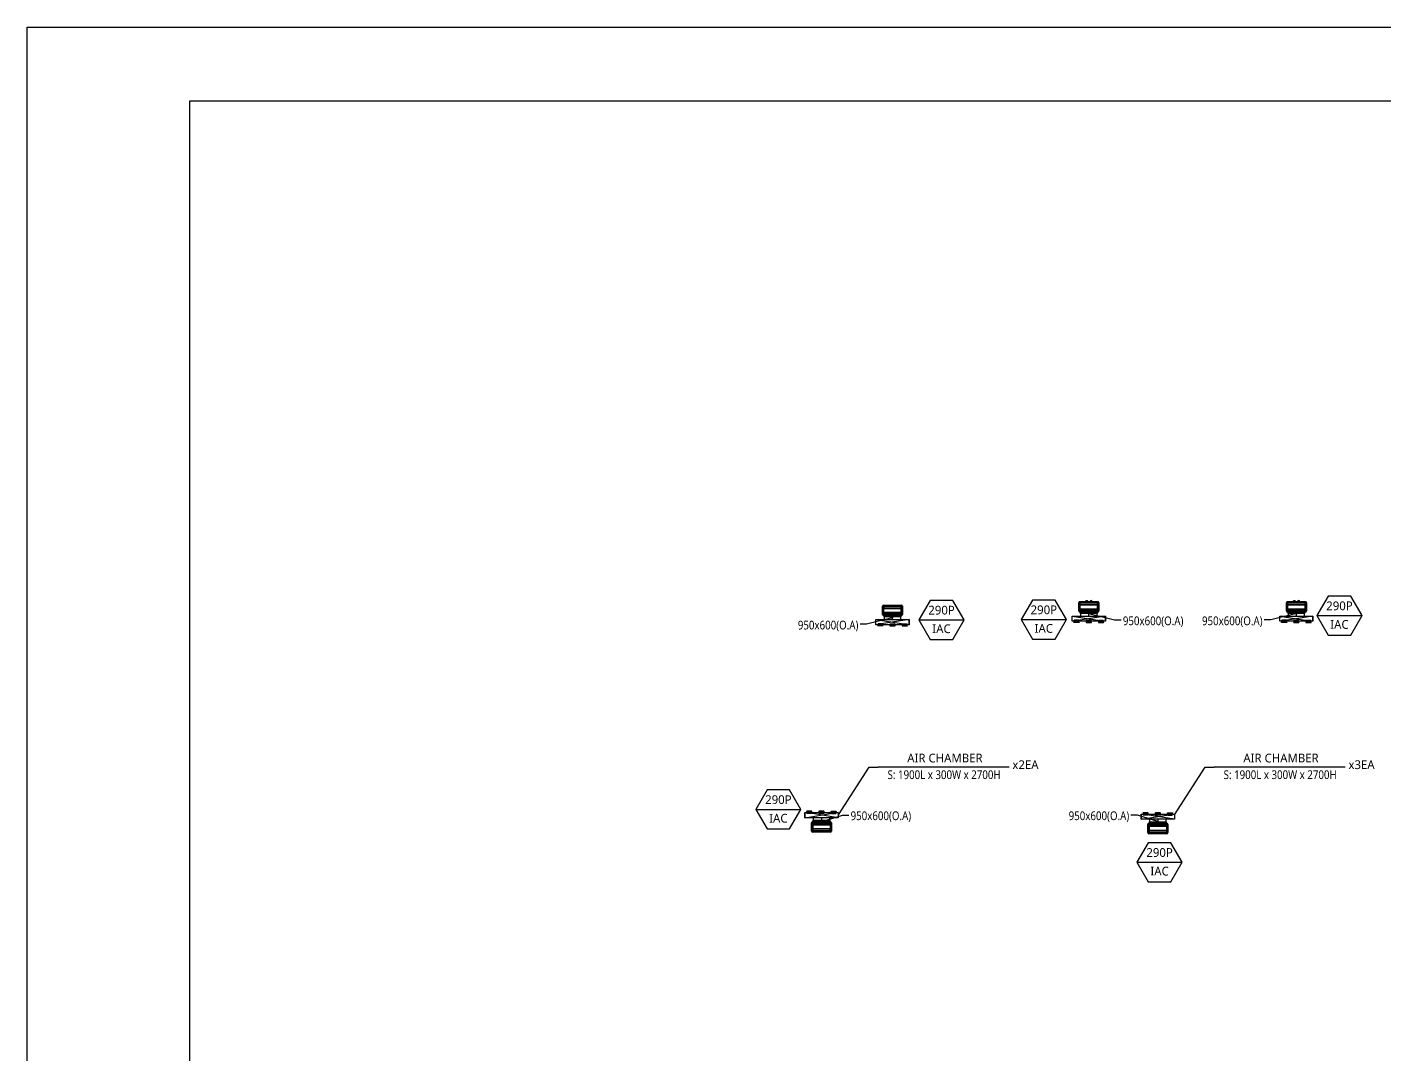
# Model space of a CAD drawing. Header units: millimetres. Extents: x 61566 to 667441, y 0 to 118800.
# Drawn here: x 168200 to 245749, y 60113 to 118800 of the extents above; entities that cross this region are included whole.
import ezdxf
from ezdxf.enums import TextEntityAlignment as Align

# ---------------------------------------------------------------- set-up
doc = ezdxf.new("R2010")
doc.units = ezdxf.units.MM
doc.header["$LTSCALE"] = 200
doc.linetypes.add('CEN6', pattern=[12, 10, -0.75, 0.5, -0.75])
doc.linetypes.add('HID', pattern=[2.3, 1.5, -0.8])
doc.layers.get('DEFPOINTS').update_dxf_attribs({"color": 137})
doc.layers.add('1 E', color=6, linetype='Continuous', lineweight=0)
for name, color, linetype in [('1 SA', 4, 'Continuous'), ('1 SDF-PKNO', 2, 'Continuous'), ('LG-AIRCON', 240, 'Continuous'), ('LG-RLRG', 3, 'Continuous'), ('LG-장비번호', 7, 'Continuous'), ('PIPE', 3, 'Continuous'), ('TE', 2, 'Continuous'), ('WALL-D', 3, 'Continuous'), ('드레인', 4, 'HID')]:
    doc.layers.add(name, color=color, linetype=linetype)
doc.styles.add('GHS_DIM', font='romans.shx', dxfattribs={"width": 0.7, "bigfont": 'ghs.shx'})
doc.styles.add('LG전자', font='malgun.ttf')
doc.styles.add('SUNJIN', font='malgun.ttf')
doc.styles.add('돋움', font='')
doc.styles.get('돋움').set_extended_font_data('Dotum')
doc.dimstyles.new('LEADER50', dxfattribs={"dimscale": 0, "dimtxt": 100, "dimasz": 100, "dimexe": 50, "dimexo": 50, "dimgap": 40, "dimtad": 1, "dimdec": 0, "dimdsep": 46, "dimtxsty": 'GHS_DIM', "dimcen": 2.5, "dimclrd": 1, "dimclre": 1, "dimclrt": 2, "dimadec": 0, "dimazin": 0, "dimtfac": 1, "dimtdec": 0, "dimtofl": 0, "dimtmove": 0, "dimatfit": 3, "dimfxl": 30, "dimtvp": 1, "dimtolj": 1, "dimtzin": 0, "dimarcsym": 0})
doc.dimstyles.new('SAMOO-25', dxfattribs={"dimscale": 100, "dimtxt": 2.5, "dimasz": 1, "dimexe": 2, "dimexo": 2, "dimgap": 1, "dimtad": 1, "dimdec": 0, "dimdsep": 46, "dimlunit": 6, "dimtxsty": '돋움', "dimblk": 'dimdot', "dimcen": 1, "dimclrd": 1, "dimclre": 1, "dimclrt": 3, "dimadec": 0, "dimazin": 0, "dimtm": 1e-09, "dimtfac": 1, "dimtdec": 0, "dimtix": 1, "dimtmove": 2, "dimatfit": 3, "dimldrblk": 'NONE', "dimfxl": 8, "dimtolj": 1, "dimarcsym": 0})

# ---------------------------------------------------------------- blocks, each defined once
blk = doc.blocks.new('sheet-line')
at = {"layer": 'DEFPOINTS'}
blk.add_lwpolyline([(168200, -356400), (0, -356400), (0, -237600), (168200, -237600)], close=True, dxfattribs=at)
blk = doc.blocks.new('장비번호')
at = {"layer": 'LG-장비번호', "color": 0}
blk.add_line((-516, 0), (516, 0), dxfattribs=at)
blk.add_lwpolyline([(516, 0), (258, 447), (-258, 447), (-516, 0), (-258, -447), (258, -447)], close=True, dxfattribs=at)
blk = doc.blocks.new('LRD-N2907P')
at = {"layer": 'LG-AIRCON', "color": 0, "linetype": 'Continuous'}
for p, q in [((-516, 0), (-516, -10)), ((-516, 0), (0, 0)), ((0, 0), (505, 0)), ((0, -10), (0, 0)), ((505, 0), (505, -10)), ((-576, -531), (-576, -60)), ((-576, -60), (-566, -60)), ((-576, -531), (-566, -531)), ((-566, -60), (-566, -531)), ((-539, -82), (-536, -79)), ((-539, -142), (-539, -82)), ((-536, -145), (-539, -142)), ((-539, -209), (-536, -206)), ((-539, -269), (-539, -209)), ((-536, -272), (-539, -269)), ((-539, -322), (-536, -319)), ((-539, -382), (-539, -322)), ((-536, -385), (-539, -382)), ((-539, -449), (-536, -446)), ((-539, -509), (-539, -449)), ((-536, -512), (-539, -509)), ((-536, -206), (-536, -145)), ((-536, -319), (-536, -272)), ((-536, -446), (-536, -385)), ((-535, -180), (-535, -179)), ((-535, -183), (-535, -180)), ((-535, -188), (-535, -183)), ((-535, -195), (-535, -188)), ((-535, -203), (-535, -195)), ((-535, -212), (-535, -203)), ((-535, -222), (-535, -212)), ((-535, -231), (-535, -222)), ((-535, -240), (-535, -231)), ((-535, -248), (-535, -240)), ((-535, -255), (-535, -248)), ((-535, -260), (-535, -255)), ((-535, -263), (-535, -260)), ((-535, -265), (-535, -263)), ((-533, -176), (-533, -178)), ((-533, -178), (-533, -181)), ((-533, -181), (-533, -186)), ((-531, -184), (-533, -184)), ((-533, -186), (-533, -193)), ((-533, -193), (-533, -202)), ((-533, -202), (-533, -211)), ((-533, -211), (-533, -222)), ((-533, -222), (-533, -232)), ((-533, -232), (-533, -241)), ((-533, -241), (-533, -250)), ((-533, -250), (-533, -257)), ((-533, -257), (-533, -262)), ((-533, -259), (-531, -259)), ((-533, -262), (-533, -265)), ((-533, -265), (-533, -266)), ((-525, -67), (-531, -67)), ((-531, -67), (-531, -68)), ((-531, -68), (-531, -512)), ((-503, -68), (-531, -68)), ((-531, -512), (-503, -512)), ((-531, -516), (-531, -512)), ((-530, -68), (-530, -68)), ((-498, -68), (-530, -68)), ((-530, -516), (-530, -512)), ((-529, -512), (-529, -516)), ((-525, -66), (-525, -67)), ((-525, -66), (-498, -66)), ((-525, -67), (-498, -67)), ((513, -63), (-524, -63)), ((-524, -66), (-524, -63)), ((-524, -66), (-524, -64)), ((-524, -64), (-524, -64)), ((-524, -68), (-524, -68)), ((-524, -516), (-524, -512)), ((-524, -516), (-522, -528)), ((-523, -526), (-523, -528)), ((-523, -528), (-522, -530)), ((511, -528), (-522, -528)), ((-522, -528), (-518, -536)), ((-518, -536), (-512, -544)), ((-518, -591), (-516, -581)), ((0, -10), (-516, -10)), ((-516, -591), (-516, -581)), ((-516, -581), (1, -581)), ((48, -591), (-516, -591)), ((-512, -544), (-505, -549)), ((-505, -549), (-496, -553)), ((-500, -71), (-503, -68)), ((-503, -512), (-500, -509)), ((-500, -509), (-500, -71)), ((-498, -179), (-500, -179)), ((-498, -189), (-500, -189)), ((-498, -419), (-500, -419)), ((-498, -429), (-500, -429)), ((485, -66), (-498, -66)), ((-498, -66), (-498, -86)), ((485, -86), (-498, -86)), ((-498, -176), (487, -176)), ((-498, -179), (-498, -176)), ((-498, -180), (-498, -179)), ((-498, -179), (-498, -179)), ((487, -180), (-498, -180)), ((-498, -193), (-498, -189)), ((-498, -189), (487, -189)), ((-498, -189), (-498, -189)), ((-498, -189), (-498, -189)), ((487, -193), (-498, -193)), ((-498, -416), (487, -416)), ((-498, -419), (-498, -416)), ((-498, -420), (-498, -419)), ((-498, -419), (-498, -419)), ((487, -420), (-498, -420)), ((-498, -433), (-498, -429)), ((-498, -429), (487, -429)), ((-498, -429), (-498, -429)), ((-498, -429), (-498, -429)), ((487, -433), (-498, -433)), ((-496, -553), (-486, -554)), ((-489, -32), (-485, -32)), ((-485, -559), (-489, -559)), ((-482, -554), (-486, -554)), ((-486, -559), (-482, -559)), ((-486, -560), (-482, -560)), ((-486, -561), (-481, -561)), ((-483, -33), (-483, -57)), ((-483, -57), (-458, -57)), ((-483, -554), (-483, -557)), ((-482, -549), (-482, -547)), ((-482, -547), (-481, -547)), ((-482, -560), (-482, -549)), ((-481, -549), (-482, -549)), ((-481, -547), (-481, -549)), ((-481, -561), (-481, -549)), ((-481, -561), (-481, -554)), ((-480, -554), (-481, -554)), ((-481, -561), (-481, -561)), ((-480, -562), (-480, -532)), ((-480, -560), (-480, -554)), ((-480, -560), (-480, -560)), ((-480, -560), (-480, -560)), ((468, -562), (-480, -562)), ((-479, -564), (-479, -562)), ((-479, -562), (-479, -562)), ((-479, -562), (-479, -563)), ((-479, -563), (-479, -563)), ((468, -564), (-479, -564)), ((-479, -565), (-479, -564)), ((-479, -565), (468, -565)), ((-479, -565), (-479, -565)), ((-478, -565), (-478, -567)), ((-478, -567), (-477, -567)), ((-477, -565), (-477, -569)), ((-477, -569), (470, -569)), ((-477, -569), (-477, -570)), ((-477, -570), (470, -570)), ((-477, -570), (-477, -570)), ((-462, -538), (-463, -540)), ((-463, -540), (-462, -542)), ((-459, -537), (-462, -538)), ((-459, -540), (-462, -540)), ((-462, -542), (-460, -543)), ((-461, -541), (-459, -541)), ((-460, -543), (-458, -542)), ((-457, -539), (-459, -537)), ((-458, -57), (-455, -60)), ((-458, -542), (-457, -539)), ((-455, -60), (-262, -60)), ((-417, -554), (-427, -554)), ((-369, -63), (-368, -63)), ((-368, -63), (-365, -63)), ((-365, -63), (-360, -63)), ((-360, -63), (-353, -63)), ((-353, -63), (-345, -63)), ((-345, -63), (-336, -63)), ((-336, -63), (-326, -63)), ((-326, -63), (-317, -63)), ((-317, -63), (-308, -63)), ((-308, -63), (-300, -63)), ((-300, -63), (-293, -63)), ((-293, -63), (-288, -63)), ((-288, -63), (-285, -63)), ((-285, -63), (-283, -63)), ((-262, -60), (-259, -57)), ((-259, -57), (-239, -57)), ((-239, -57), (-236, -60)), ((-236, -60), (-23, -60)), ((-189, -570), (-161, -572)), ((-173, -63), (-172, -63)), ((-172, -63), (-169, -63)), ((-169, -63), (-164, -63)), ((-164, -63), (-158, -63)), ((-161, -572), (-161, -572)), ((-161, -572), (-161, -572)), ((-161, -572), (-160, -572)), ((-160, -572), (-160, -572)), ((-160, -572), (-159, -572)), ((-159, -572), (-157, -572)), ((-158, -63), (-150, -63)), ((-147, -554), (-157, -554)), ((-157, -572), (-155, -572)), ((-155, -572), (-153, -572)), ((-153, -572), (-151, -572)), ((-151, -572), (-149, -572)), ((-150, -63), (-142, -63)), ((-149, -572), (-144, -572)), ((-144, -572), (-140, -572)), ((-142, -63), (-133, -63)), ((-140, -572), (-135, -572)), ((-135, -572), (-130, -572)), ((-133, -63), (-125, -63)), ((-130, -572), (-120, -572)), ((-124, -572), (-126, -572)), ((-125, -63), (-117, -63)), ((-124, -572), (-125, -572)), ((-125, -572), (-125, -572)), ((-124, -572), (-124, -572)), ((-122, -572), (-124, -572)), ((-122, -572), (-124, -572)), ((-121, -572), (-122, -572)), ((-120, -572), (-122, -572)), ((-121, -572), (-121, -571)), ((-121, -571), (-121, -571)), ((-120, -572), (-121, -572)), ((-121, -572), (-121, -572)), ((-120, -572), (-109, -572)), ((-120, -572), (-120, -572)), ((-120, -572), (-120, -572)), ((-120, -572), (-120, -572)), ((-120, -572), (-120, -572)), ((-120, -572), (-120, -572)), ((-119, -572), (-119, -572)), ((-115, -573), (-119, -572)), ((-117, -63), (-111, -63)), ((-114, -573), (-117, -573)), ((-111, -573), (-115, -573)), ((-112, -573), (-115, -573)), ((-112, -573), (-114, -573)), ((-108, -573), (-112, -573)), ((-109, -573), (-112, -573)), ((-111, -63), (-106, -63)), ((-111, -573), (-111, -573)), ((-106, -574), (-111, -573)), ((-109, -572), (-99, -572)), ((-106, -573), (-109, -573)), ((-109, -573), (-87, -576)), ((-105, -573), (-108, -573)), ((-106, -63), (-103, -63)), ((-102, -573), (-106, -573)), ((-101, -574), (-106, -574)), ((-102, -574), (-105, -573)), ((-103, -63), (-102, -63)), ((-103, -573), (-103, -572)), ((-102, -573), (-103, -573)), ((-103, -573), (-103, -573)), ((-103, -573), (-103, -573)), ((-103, -573), (-103, -573)), ((-99, -574), (-102, -573)), ((-102, -573), (-102, -573)), ((-102, -573), (-102, -573)), ((-102, -573), (-102, -573)), ((-102, -573), (-102, -573)), ((-98, -574), (-102, -574)), ((-101, -574), (-101, -574)), ((-99, -572), (-89, -572)), ((-95, -574), (-99, -574)), ((-94, -574), (-98, -574)), ((-95, -573), (-95, -572)), ((-95, -572), (-95, -572)), ((-95, -572), (-95, -572)), ((-95, -572), (-95, -572)), ((-95, -574), (-95, -573)), ((-95, -573), (-95, -573)), ((-95, -573), (-95, -573)), ((-95, -573), (-95, -573)), ((-90, -574), (-95, -574)), ((-95, -574), (-95, -574)), ((-95, -574), (-95, -574)), ((-95, -574), (-95, -574)), ((-95, -574), (-95, -574)), ((-90, -574), (-94, -574)), ((-86, -575), (-90, -574)), ((-86, -575), (-90, -574)), ((-89, -572), (-78, -572)), ((-87, -576), (-88, -576)), ((-88, -576), (-88, -576)), ((-88, -576), (-88, -576)), ((-88, -576), (-88, -576)), ((-88, -576), (-88, -576)), ((-88, -576), (-88, -576)), ((-88, -576), (-88, -576)), ((-88, -576), (-88, -576)), ((-88, -576), (-88, -576)), ((-88, -576), (-87, -576)), ((-87, -576), (-87, -576)), ((-87, -576), (-87, -576)), ((-87, -576), (-87, -576)), ((-87, -576), (-87, -576)), ((-87, -576), (-87, -576)), ((-87, -576), (-87, -576)), ((-87, -576), (-87, -576)), ((-87, -576), (-87, -576)), ((-87, -576), (-87, -576)), ((-87, -576), (-87, -576)), ((-87, -576), (-87, -576)), ((-87, -576), (-87, -576)), ((-87, -576), (-87, -576)), ((-87, -576), (-87, -576)), ((-87, -576), (-87, -576)), ((-87, -576), (-87, -576)), ((-87, -576), (-86, -576)), ((-86, -574), (-86, -573)), ((-86, -573), (-86, -573)), ((-86, -573), (-86, -573)), ((-86, -573), (-86, -573)), ((-86, -573), (-86, -573)), ((-86, -573), (-82, -573)), ((-81, -575), (-86, -575)), ((-86, -575), (-86, -575)), ((-86, -575), (-86, -575)), ((-86, -575), (-86, -574)), ((-86, -574), (-86, -574)), ((-86, -574), (-86, -574)), ((-86, -574), (-86, -574)), ((-81, -575), (-86, -575)), ((-86, -576), (-86, -577)), ((-86, -576), (-86, -576)), ((-86, -576), (-86, -576)), ((-86, -576), (-86, -576)), ((-86, -576), (-85, -576)), ((-86, -577), (-86, -577)), ((-86, -577), (-85, -577)), ((-85, -576), (-85, -576)), ((-85, -576), (-85, -576)), ((-85, -576), (-85, -576)), ((-85, -576), (-84, -576)), ((-85, -577), (-84, -577)), ((-85, -577), (-85, -577)), ((-85, -577), (-85, -577)), ((-84, -576), (-84, -576)), ((-84, -576), (-84, -576)), ((-84, -576), (-84, -576)), ((-84, -576), (-83, -576)), ((-84, -577), (-82, -577)), ((-83, -576), (-83, -576)), ((-83, -576), (-83, -576)), ((-83, -576), (-83, -576)), ((-83, -576), (-82, -576)), ((-82, -573), (-77, -573)), ((-82, -576), (-82, -576)), ((-82, -576), (-82, -576)), ((-82, -576), (-82, -576)), ((-82, -576), (-82, -576)), ((-82, -576), (-81, -576)), ((-82, -577), (-81, -577)), ((-76, -575), (-81, -575)), ((-77, -575), (-81, -575)), ((-81, -576), (-81, -576)), ((-81, -576), (-80, -576)), ((-81, -577), (-79, -577)), ((-80, -576), (-80, -576)), ((-80, -576), (-80, -576)), ((-80, -576), (-80, -576)), ((-80, -576), (-80, -576)), ((-80, -576), (-79, -576)), ((-79, -577), (-80, -577)), ((-79, -576), (-79, -576)), ((-79, -576), (-79, -576)), ((-79, -576), (-79, -576)), ((-79, -576), (-78, -576)), ((-79, -577), (-78, -577)), ((-79, -577), (-79, -577)), ((-78, -572), (-68, -572)), ((-78, -577), (-78, -576)), ((-77, -576), (-78, -576)), ((-78, -576), (-78, -576)), ((-78, -576), (-78, -576)), ((-78, -576), (-78, -576)), ((-78, -576), (-78, -576)), ((-78, -576), (-78, -576)), ((-78, -576), (-77, -576)), ((-78, -577), (-78, -577)), ((-78, -577), (-78, -577)), ((-78, -578), (-78, -577)), ((-78, -577), (-78, -577)), ((-77, -573), (-77, -572)), ((-77, -574), (-77, -573)), ((-77, -573), (-77, -573)), ((-77, -573), (-77, -573)), ((-77, -573), (-72, -573)), ((-77, -575), (-77, -574)), ((-77, -574), (-77, -574)), ((-77, -574), (-77, -574)), ((-71, -575), (-77, -575)), ((-77, -575), (-77, -575)), ((-77, -575), (-77, -575)), ((-77, -575), (-77, -575)), ((-77, -575), (-77, -575)), ((-77, -575), (-77, -575)), ((-77, -576), (-72, -576)), ((-77, -577), (-77, -576)), ((-77, -576), (-77, -576)), ((-77, -576), (-77, -577)), ((-77, -577), (-77, -577)), ((-77, -577), (-77, -577)), ((-77, -576), (-74, -577)), ((-77, -577), (-77, -577)), ((-77, -577), (-77, -577)), ((-77, -577), (-77, -577)), ((-77, -577), (-77, -577)), ((-77, -577), (-77, -577)), ((-77, -577), (-76, -577)), ((-71, -575), (-76, -575)), ((-76, -577), (-76, -577)), ((-76, -577), (-76, -577)), ((-76, -577), (-76, -577)), ((-76, -577), (-76, -577)), ((-76, -577), (-76, -577)), ((-74, -577), (-70, -577)), ((-72, -573), (-67, -573)), ((-72, -576), (-71, -577)), ((-66, -576), (-71, -575)), ((-66, -575), (-71, -575)), ((-71, -577), (-71, -577)), ((-71, -577), (-71, -577)), ((-71, -577), (-71, -577)), ((-71, -577), (-71, -577)), ((-71, -577), (-71, -577)), ((-71, -577), (-71, -577)), ((-71, -577), (-70, -577)), ((-70, -577), (-71, -577)), ((-71, -577), (-71, -577)), ((-71, -577), (-71, -577)), ((-71, -577), (-71, -577)), ((-71, -577), (-71, -577)), ((-71, -577), (-71, -577)), ((-71, -577), (-71, -577)), ((-71, -577), (-71, -577)), ((-70, -577), (-70, -577)), ((-70, -577), (-70, -577)), ((-70, -577), (-70, -577)), ((-70, -577), (-70, -577)), ((-70, -577), (-70, -577)), ((-70, -577), (-70, -577)), ((-70, -577), (-70, -577)), ((-70, -577), (-70, -577)), ((-70, -577), (-69, -577)), ((-69, -577), (-70, -577)), ((-70, -577), (-70, -577)), ((-70, -577), (-70, -577)), ((-70, -577), (-70, -577)), ((-70, -577), (-70, -577)), ((-70, -577), (-70, -577)), ((-70, -577), (-70, -577)), ((-70, -577), (-70, -577)), ((-70, -577), (-70, -577)), ((-69, -577), (-69, -581)), ((-69, -577), (-69, -577)), ((-69, -577), (-69, -577)), ((-69, -577), (-69, -577)), ((-69, -577), (-69, -577)), ((-69, -577), (-68, -577)), ((-68, -572), (-57, -572)), ((-68, -577), (-68, -577)), ((-68, -577), (-68, -577)), ((-68, -577), (-67, -577)), ((-67, -573), (-67, -572)), ((-67, -574), (-67, -573)), ((-67, -573), (-67, -573)), ((-67, -573), (-61, -574)), ((-67, -575), (-67, -574)), ((-67, -574), (-67, -574)), ((-67, -574), (-67, -574)), ((-66, -575), (-67, -575)), ((-67, -575), (-67, -575)), ((-67, -575), (-67, -575)), ((-67, -577), (-67, -577)), ((-67, -577), (-67, -577)), ((-67, -577), (-67, -577)), ((-67, -577), (-67, -577)), ((-67, -577), (-67, -577)), ((-67, -577), (-66, -577)), ((-61, -576), (-66, -575)), ((-66, -575), (-66, -575)), ((-66, -575), (-66, -575)), ((-66, -575), (-66, -575)), ((-61, -576), (-66, -576)), ((-66, -577), (-66, -577)), ((-66, -577), (-65, -577)), ((-65, -577), (-65, -577)), ((-65, -577), (-65, -577)), ((-65, -577), (-65, -577)), ((-65, -577), (-65, -577)), ((-65, -577), (-64, -577)), ((-64, -577), (-64, -577)), ((-64, -577), (-64, -577)), ((-64, -577), (-64, -577)), ((-64, -577), (-63, -578)), ((-63, -578), (-63, -578)), ((-61, -574), (-56, -574)), ((-56, -576), (-61, -576)), ((-56, -576), (-61, -576)), ((-60, -578), (-57, -578)), ((-57, -572), (-47, -572)), ((-56, -574), (-56, -572)), ((-56, -575), (-56, -574)), ((-56, -574), (-56, -574)), ((-56, -574), (-54, -574)), ((-56, -576), (-56, -575)), ((-56, -575), (-56, -575)), ((-56, -575), (-56, -575)), ((-56, -575), (-56, -575)), ((-50, -576), (-56, -576)), ((-53, -576), (-56, -576)), ((-56, -576), (-56, -576)), ((-56, -576), (-56, -576)), ((-56, -576), (-56, -576)), ((-56, -576), (-56, -576)), ((-54, -574), (-51, -574)), ((-51, -576), (-53, -576)), ((-51, -574), (-51, -572)), ((-51, -575), (-51, -574)), ((-51, -574), (-51, -574)), ((-51, -574), (-47, -574)), ((-51, -576), (-51, -575)), ((-51, -575), (-51, -575)), ((-51, -575), (-51, -575)), ((-47, -576), (-51, -576)), ((-51, -576), (-51, -576)), ((-51, -576), (-51, -576)), ((-51, -576), (-51, -576)), ((-51, -576), (-51, -576)), ((-51, -576), (-51, -576)), ((-44, -577), (-50, -576)), ((-47, -572), (-25, -572)), ((-47, -574), (-43, -574)), ((-43, -576), (-47, -576)), ((-39, -577), (-44, -577)), ((-43, -574), (-43, -572)), ((-43, -575), (-43, -574)), ((-43, -574), (-38, -574)), ((-43, -576), (-43, -575)), ((-43, -575), (-43, -575)), ((-43, -575), (-43, -575)), ((-38, -576), (-43, -576)), ((-43, -576), (-43, -576)), ((-43, -576), (-43, -576)), ((-43, -576), (-43, -576)), ((-43, -576), (-43, -576)), ((-43, -576), (-43, -576)), ((-43, -576), (-43, -576)), ((-33, -577), (-39, -577)), ((-38, -574), (-33, -575)), ((-33, -577), (-38, -576)), ((-33, -575), (-33, -572)), ((-33, -576), (-33, -575)), ((-33, -575), (-33, -575)), ((-33, -575), (-33, -575)), ((-33, -575), (-27, -575)), ((-27, -577), (-33, -577)), ((-33, -577), (-33, -577)), ((-33, -577), (-33, -577)), ((-33, -577), (-33, -576)), ((-33, -576), (-33, -576)), ((-33, -576), (-33, -576)), ((-33, -576), (-33, -576)), ((-33, -576), (-33, -576)), ((-27, -577), (-33, -577)), ((-27, -575), (-21, -575)), ((-21, -577), (-27, -577)), ((-21, -577), (-27, -577)), ((-25, -572), (-4, -572)), ((-23, -60), (-20, -57)), ((-21, -575), (-21, -572)), ((-21, -576), (-21, -575)), ((-21, -575), (-21, -575)), ((-21, -575), (-21, -575)), ((-21, -575), (-15, -575)), ((-21, -577), (-21, -576)), ((-21, -576), (-21, -576)), ((-21, -576), (-21, -576)), ((-21, -576), (-21, -576)), ((-15, -577), (-21, -577)), ((-21, -577), (-21, -577)), ((-21, -577), (-21, -577)), ((-21, -577), (-21, -577)), ((-15, -577), (-21, -577)), ((505, -591), (-21, -591)), ((-20, -57), (-13, -57)), ((-20, -581), (505, -581)), ((-15, -575), (-9, -575)), ((-9, -577), (-15, -577)), ((-9, -577), (-15, -577)), ((-13, -57), (0, -57)), ((-13, -57), (-13, -57)), ((-10, -63), (-10, -57)), ((-9, -575), (-9, -572)), ((-9, -576), (-9, -575)), ((-9, -575), (-9, -575)), ((-9, -575), (-9, -575)), ((-9, -575), (-9, -575)), ((-9, -575), (-9, -575)), ((-9, -575), (-3, -575)), ((-9, -577), (-9, -576)), ((-9, -576), (-9, -576)), ((-9, -576), (-9, -576)), ((-9, -576), (-9, -576)), ((-9, -576), (-9, -576)), ((-9, -576), (-9, -576)), ((-9, -576), (-9, -576)), ((-3, -577), (-9, -577)), ((-9, -577), (-9, -577)), ((-9, -577), (-9, -577)), ((-9, -577), (-9, -577)), ((-9, -577), (-9, -577)), ((-9, -577), (-9, -577)), ((-9, -577), (-9, -577)), ((-9, -577), (-9, -577)), ((-9, -577), (-9, -577)), ((-3, -577), (-9, -577)), ((-4, -572), (-4, -570)), ((17, -572), (-4, -572)), ((-3, -575), (3, -575)), ((3, -577), (-3, -577)), ((-3, -577), (3, -577)), ((-1, -63), (-1, -57)), ((-1, -57), (0, -57)), ((505, -10), (0, -10)), ((0, -57), (0, -10)), ((0, -57), (9, -57)), ((3, -575), (3, -572)), ((3, -576), (3, -575)), ((3, -575), (3, -575)), ((3, -575), (3, -575)), ((3, -575), (3, -575)), ((3, -575), (3, -575)), ((3, -575), (9, -575)), ((3, -577), (3, -576)), ((3, -576), (3, -576)), ((3, -576), (3, -576)), ((3, -576), (3, -576)), ((3, -576), (3, -576)), ((3, -576), (3, -576)), ((3, -576), (3, -576)), ((3, -577), (3, -577)), ((3, -577), (3, -577)), ((3, -577), (3, -577)), ((3, -577), (3, -577)), ((3, -577), (3, -577)), ((3, -577), (3, -577)), ((3, -577), (3, -577)), ((3, -577), (3, -577)), ((9, -577), (3, -577)), ((3, -577), (9, -577)), ((9, -57), (12, -60)), ((9, -575), (15, -575)), ((15, -577), (9, -577)), ((9, -577), (15, -577)), ((12, -60), (225, -60)), ((15, -575), (15, -572)), ((15, -576), (15, -575)), ((15, -575), (15, -575)), ((15, -575), (15, -575)), ((15, -575), (21, -575)), ((15, -577), (15, -576)), ((15, -576), (15, -576)), ((15, -576), (15, -576)), ((15, -576), (15, -576)), ((15, -577), (15, -577)), ((15, -577), (15, -577)), ((15, -577), (15, -577)), ((21, -577), (15, -577)), ((15, -577), (21, -577)), ((38, -572), (17, -572)), ((21, -575), (27, -575)), ((27, -577), (21, -577)), ((21, -577), (27, -577)), ((27, -575), (27, -572)), ((27, -575), (32, -574)), ((27, -576), (27, -575)), ((27, -575), (27, -575)), ((27, -575), (27, -575)), ((27, -577), (27, -577)), ((27, -577), (27, -576)), ((27, -576), (27, -576)), ((27, -576), (27, -576)), ((27, -576), (27, -576)), ((27, -576), (27, -576)), ((27, -576), (27, -576)), ((32, -576), (27, -577)), ((27, -577), (33, -577)), ((32, -574), (37, -574)), ((37, -576), (32, -576)), ((33, -577), (34, -577)), ((34, -577), (35, -577)), ((35, -577), (41, -576)), ((37, -574), (37, -572)), ((37, -575), (37, -574)), ((37, -574), (41, -574)), ((37, -576), (37, -575)), ((37, -575), (37, -575)), ((37, -575), (37, -575)), ((37, -576), (37, -576)), ((37, -576), (37, -576)), ((37, -576), (37, -576)), ((37, -576), (37, -576)), ((37, -576), (37, -576)), ((37, -576), (37, -576)), ((41, -576), (37, -576)), ((49, -572), (38, -572)), ((41, -574), (45, -574)), ((41, -576), (47, -576)), ((45, -576), (41, -576)), ((45, -574), (45, -572)), ((45, -575), (45, -574)), ((45, -574), (45, -574)), ((45, -574), (47, -574)), ((45, -576), (45, -575)), ((45, -575), (45, -575)), ((45, -575), (45, -575)), ((47, -576), (45, -576)), ((45, -576), (45, -576)), ((45, -576), (45, -576)), ((45, -576), (45, -576)), ((45, -576), (45, -576)), ((45, -576), (45, -576)), ((47, -574), (50, -574)), ((47, -576), (51, -576)), ((50, -576), (47, -576)), ((59, -572), (49, -572)), ((50, -574), (50, -572)), ((50, -575), (50, -574)), ((50, -574), (50, -574)), ((50, -574), (55, -574)), ((50, -576), (50, -575)), ((50, -575), (50, -575)), ((50, -575), (50, -575)), ((50, -575), (50, -575)), ((55, -576), (50, -576)), ((50, -576), (50, -576)), ((50, -576), (50, -576)), ((50, -576), (50, -576)), ((50, -576), (50, -576)), ((50, -578), (63, -577)), ((51, -576), (55, -576)), ((53, -578), (54, -577)), ((54, -577), (56, -577)), ((55, -574), (60, -573)), ((60, -575), (55, -576)), ((55, -576), (60, -576)), ((56, -577), (58, -577)), ((58, -577), (60, -577)), ((70, -572), (59, -572)), ((60, -573), (60, -572)), ((60, -574), (60, -573)), ((60, -573), (60, -573)), ((60, -573), (65, -573)), ((60, -575), (60, -574)), ((60, -574), (60, -574)), ((60, -574), (60, -574)), ((60, -576), (65, -575)), ((65, -575), (60, -575)), ((60, -575), (60, -575)), ((60, -575), (60, -575)), ((60, -575), (60, -575)), ((60, -575), (60, -575)), ((60, -575), (60, -575)), ((60, -575), (60, -575)), ((60, -577), (62, -577)), ((62, -577), (64, -577)), ((63, -577), (64, -577)), ((64, -577), (64, -577)), ((64, -577), (65, -577)), ((65, -577), (64, -577)), ((64, -577), (64, -577)), ((64, -577), (65, -577)), ((65, -573), (71, -573)), ((65, -575), (70, -575)), ((70, -575), (65, -575)), ((65, -577), (66, -577)), ((66, -577), (65, -577)), ((66, -577), (66, -578)), ((66, -577), (67, -577)), ((67, -577), (69, -577)), ((69, -577), (70, -577)), ((80, -572), (70, -572)), ((70, -575), (75, -575)), ((75, -575), (70, -575)), ((70, -575), (70, -575)), ((70, -575), (70, -575)), ((70, -575), (70, -575)), ((70, -575), (70, -575)), ((70, -575), (71, -575)), ((70, -577), (70, -577)), ((70, -577), (71, -576)), ((71, -573), (71, -572)), ((71, -574), (71, -573)), ((71, -573), (71, -573)), ((71, -573), (71, -573)), ((71, -573), (75, -573)), ((71, -575), (71, -574)), ((71, -574), (71, -574)), ((71, -574), (71, -574)), ((71, -576), (71, -576)), ((71, -576), (72, -576)), ((72, -576), (72, -576)), ((72, -576), (73, -576)), ((73, -576), (73, -576)), ((73, -576), (74, -576)), ((74, -576), (76, -576)), ((75, -573), (80, -573)), ((80, -574), (75, -575)), ((75, -575), (79, -575)), ((76, -576), (78, -576)), ((78, -576), (80, -576)), ((79, -575), (84, -574)), ((91, -572), (80, -572)), ((80, -574), (80, -573)), ((80, -573), (80, -573)), ((80, -573), (80, -573)), ((80, -573), (80, -573)), ((80, -573), (80, -573)), ((84, -574), (80, -574)), ((80, -574), (80, -574)), ((80, -574), (80, -574)), ((80, -574), (80, -574)), ((80, -574), (80, -574)), ((80, -574), (80, -574)), ((80, -574), (80, -574)), ((80, -576), (82, -575)), ((81, -578), (82, -577)), ((82, -575), (82, -575)), ((82, -575), (83, -575)), ((82, -577), (82, -577)), ((82, -577), (83, -577)), ((83, -575), (84, -575)), ((83, -577), (84, -577)), ((83, -578), (89, -577)), ((84, -574), (88, -574)), ((88, -574), (84, -574)), ((84, -575), (84, -575)), ((84, -575), (85, -575)), ((84, -577), (85, -577)), ((85, -575), (85, -575)), ((85, -575), (85, -575)), ((85, -575), (86, -575)), ((85, -577), (86, -577)), ((86, -575), (87, -575)), ((86, -577), (86, -577)), ((86, -577), (86, -577)), ((86, -577), (87, -577)), ((87, -575), (89, -575)), ((87, -577), (87, -577)), ((87, -577), (87, -577)), ((87, -577), (87, -577)), ((87, -577), (87, -577)), ((87, -577), (88, -577)), ((88, -577), (87, -577)), ((87, -577), (87, -578)), ((87, -578), (87, -578)), ((88, -574), (92, -574)), ((92, -574), (88, -574)), ((88, -574), (88, -574)), ((88, -574), (88, -574)), ((88, -574), (89, -574)), ((88, -577), (88, -577)), ((88, -577), (88, -576)), ((88, -576), (88, -576)), ((88, -576), (88, -576)), ((88, -576), (89, -576)), ((88, -577), (88, -577)), ((88, -577), (88, -577)), ((88, -577), (88, -577)), ((88, -577), (89, -577)), ((89, -577), (88, -577)), ((88, -577), (88, -577)), ((88, -577), (88, -577)), ((88, -577), (88, -577)), ((88, -577), (88, -577)), ((88, -577), (88, -577)), ((88, -577), (88, -577)), ((89, -573), (89, -572)), ((89, -572), (89, -572)), ((89, -572), (89, -572)), ((89, -572), (89, -572)), ((89, -574), (89, -573)), ((89, -573), (89, -573)), ((89, -573), (89, -573)), ((89, -573), (89, -573)), ((89, -574), (89, -574)), ((89, -575), (90, -575)), ((89, -576), (89, -575)), ((89, -575), (89, -575)), ((89, -575), (89, -575)), ((89, -575), (89, -575)), ((89, -575), (89, -575)), ((89, -575), (89, -575)), ((89, -575), (89, -575)), ((89, -576), (89, -576)), ((89, -576), (89, -576)), ((89, -576), (89, -576)), ((89, -576), (89, -576)), ((89, -576), (89, -576)), ((89, -576), (89, -576)), ((89, -576), (89, -576)), ((89, -576), (89, -576)), ((89, -576), (89, -576)), ((89, -576), (89, -576)), ((89, -576), (89, -576)), ((89, -576), (89, -576)), ((89, -576), (89, -576)), ((89, -576), (90, -576)), ((90, -576), (89, -576)), ((89, -576), (89, -576)), ((89, -576), (89, -576)), ((89, -577), (90, -576)), ((89, -577), (89, -577)), ((89, -577), (89, -577)), ((89, -577), (89, -577)), ((89, -577), (89, -577)), ((89, -577), (89, -577)), ((89, -577), (89, -577)), ((89, -577), (89, -577)), ((89, -577), (89, -577)), ((89, -577), (89, -577)), ((89, -577), (89, -577)), ((89, -577), (89, -577)), ((89, -577), (89, -577)), ((89, -577), (89, -577)), ((89, -577), (89, -577)), ((89, -577), (89, -577)), ((89, -577), (89, -577)), ((89, -577), (89, -577)), ((89, -577), (89, -577)), ((89, -577), (89, -577)), ((89, -577), (89, -577)), ((89, -577), (89, -577)), ((89, -577), (89, -577)), ((89, -577), (89, -577)), ((89, -577), (89, -577)), ((89, -577), (89, -577)), ((89, -577), (89, -577)), ((89, -577), (89, -577)), ((89, -577), (89, -577)), ((90, -576), (90, -575)), ((90, -575), (91, -575)), ((91, -575), (90, -575)), ((90, -576), (90, -576)), ((90, -576), (90, -576)), ((90, -576), (90, -576)), ((90, -576), (90, -576)), ((90, -576), (90, -576)), ((101, -572), (91, -572)), ((91, -575), (101, -573)), ((92, -574), (91, -575)), ((91, -575), (92, -574)), ((96, -573), (92, -574)), ((92, -574), (96, -574)), ((95, -574), (92, -574)), ((92, -574), (92, -574)), ((95, -574), (95, -574)), ((100, -574), (95, -574)), ((96, -574), (99, -573)), ((100, -573), (96, -573)), ((96, -573), (96, -573)), ((96, -573), (96, -573)), ((96, -573), (96, -573)), ((96, -573), (96, -573)), ((96, -573), (96, -573)), ((96, -573), (97, -573)), ((97, -573), (97, -572)), ((97, -573), (97, -573)), ((97, -573), (97, -573)), ((99, -573), (102, -573)), ((105, -573), (100, -574)), ((103, -573), (100, -573)), ((112, -572), (101, -572)), ((102, -573), (105, -573)), ((106, -573), (103, -573)), ((105, -573), (105, -573)), ((105, -573), (108, -573)), ((109, -573), (105, -573)), ((109, -573), (106, -573)), ((108, -573), (111, -573)), ((113, -572), (109, -573)), ((122, -572), (112, -572)), ((113, -572), (113, -572)), ((116, -572), (113, -572)), ((114, -572), (115, -571)), ((116, -572), (114, -572)), ((114, -572), (114, -572)), ((114, -572), (114, -572)), ((114, -572), (114, -572)), ((114, -572), (114, -572)), ((114, -572), (114, -572)), ((114, -572), (114, -572)), ((114, -572), (114, -572)), ((115, -571), (115, -571)), ((115, -572), (116, -572)), ((116, -572), (118, -572)), ((118, -572), (116, -572)), ((118, -572), (116, -572)), ((118, -572), (118, -572)), ((118, -572), (119, -572)), ((119, -572), (118, -572)), ((127, -572), (122, -572)), ((131, -572), (127, -572)), ((136, -572), (131, -572)), ((145, -554), (135, -554)), ((141, -572), (136, -572)), ((143, -572), (141, -572)), ((145, -572), (143, -572)), ((147, -572), (145, -572)), ((149, -572), (147, -572)), ((150, -572), (149, -572)), ((152, -572), (150, -572)), ((153, -572), (152, -572)), ((153, -572), (181, -570)), ((153, -572), (153, -572)), ((225, -60), (228, -57)), ((228, -57), (248, -57)), ((248, -57), (251, -60)), ((251, -60), (444, -60)), ((415, -554), (405, -554)), ((444, -60), (447, -57)), ((446, -539), (448, -537)), ((446, -542), (446, -539)), ((449, -543), (446, -542)), ((447, -57), (472, -57)), ((450, -540), (447, -540)), ((448, -537), (450, -538)), ((450, -541), (448, -541)), ((451, -542), (449, -543)), ((450, -538), (452, -540)), ((452, -540), (451, -542)), ((468, -562), (468, -532)), ((470, -554), (468, -554)), ((468, -564), (468, -562)), ((468, -565), (468, -564)), ((468, -565), (468, -565)), ((469, -561), (469, -554)), ((470, -547), (471, -547)), ((470, -549), (470, -547)), ((471, -549), (470, -549)), ((470, -561), (470, -549)), ((475, -561), (470, -561)), ((470, -562), (470, -569)), ((470, -569), (470, -570)), ((470, -570), (470, -570)), ((471, -547), (471, -549)), ((471, -560), (471, -549)), ((475, -554), (471, -554)), ((475, -559), (471, -559)), ((475, -560), (471, -560)), ((472, -57), (472, -34)), ((472, -558), (472, -554)), ((474, -32), (478, -32)), ((484, -553), (475, -554)), ((493, -549), (484, -553)), ((485, -66), (485, -86)), ((485, -66), (512, -66)), ((485, -67), (512, -67)), ((485, -68), (519, -68)), ((487, -179), (487, -176)), ((487, -179), (489, -179)), ((487, -180), (487, -179)), ((487, -179), (487, -179)), ((487, -193), (487, -189)), ((487, -189), (489, -189)), ((487, -189), (487, -189)), ((487, -189), (487, -189)), ((487, -419), (487, -416)), ((487, -419), (489, -419)), ((487, -420), (487, -419)), ((487, -419), (487, -419)), ((487, -433), (487, -429)), ((487, -429), (489, -429)), ((487, -429), (487, -429)), ((487, -429), (487, -429)), ((492, -68), (489, -71)), ((489, -509), (489, -71)), ((489, -509), (492, -512)), ((492, -68), (520, -68)), ((520, -512), (492, -512)), ((501, -544), (493, -549)), ((507, -536), (501, -544)), ((505, -591), (505, -581)), ((511, -528), (507, -536)), ((513, -516), (511, -528)), ((511, -527), (511, -528)), ((511, -529), (511, -528)), ((512, -66), (512, -67)), ((512, -67), (520, -67)), ((513, -67), (513, -63)), ((513, -68), (513, -68)), ((513, -516), (513, -512)), ((513, -513), (514, -513)), ((513, -513), (513, -513)), ((513, -513), (514, -513)), ((514, -513), (514, -512)), ((514, -513), (514, -513)), ((514, -513), (514, -513)), ((514, -513), (515, -513)), ((517, -516), (517, -512)), ((518, -68), (518, -68)), ((518, -517), (518, -512)), ((519, -68), (519, -68)), ((519, -516), (519, -512)), ((520, -67), (520, -68)), ((520, -68), (520, -512)), ((521, -184), (520, -184)), ((520, -259), (521, -259)), ((520, -516), (520, -512)), ((521, -178), (521, -176)), ((521, -181), (521, -178)), ((521, -186), (521, -181)), ((521, -193), (521, -186)), ((521, -202), (521, -193)), ((521, -211), (521, -202)), ((521, -222), (521, -211)), ((521, -232), (521, -222)), ((521, -241), (521, -232)), ((521, -250), (521, -241)), ((521, -257), (521, -250)), ((521, -262), (521, -257)), ((521, -265), (521, -262)), ((521, -266), (521, -265)), ((523, -179), (523, -180)), ((523, -180), (523, -183)), ((523, -183), (523, -188)), ((523, -188), (523, -195)), ((523, -195), (523, -203)), ((523, -203), (523, -212)), ((523, -212), (523, -222)), ((523, -222), (523, -231)), ((523, -231), (523, -240)), ((523, -240), (523, -248)), ((523, -248), (523, -255)), ((523, -255), (523, -260)), ((523, -260), (523, -263)), ((523, -263), (523, -265)), ((525, -79), (528, -82)), ((528, -142), (525, -145)), ((525, -145), (525, -206)), ((525, -206), (528, -209)), ((528, -269), (525, -272)), ((525, -272), (525, -319)), ((525, -319), (528, -322)), ((528, -382), (525, -385)), ((525, -385), (525, -446)), ((525, -446), (528, -449)), ((528, -509), (525, -512)), ((528, -82), (528, -142)), ((528, -209), (528, -269)), ((528, -322), (528, -382)), ((528, -449), (528, -509)), ((555, -531), (555, -60)), ((565, -60), (555, -60)), ((565, -531), (555, -531)), ((565, -60), (565, -531))]:
    blk.add_line(p, q, dxfattribs=at)
for centre, radius in [((-516, -120), 4), ((-516, -480), 4), ((-516, -76), 1.6), ((-516, -215), 1.6), ((-516, -405), 1.6), ((-516, -505), 1.6), ((-460, -540), 1.6), ((-422, -554), 5), ((-181, -76), 1.6), ((-152, -554), 5), ((140, -554), 5), ((168, -76), 1.6), ((410, -554), 5), ((449, -540), 1.6), ((505, -120), 4), ((505, -480), 4), ((505, -76), 1.6), ((505, -215), 1.6), ((505, -405), 1.6), ((505, -505), 1.6)]:
    blk.add_circle(centre, radius, dxfattribs=at)
for centre, radius, start, end in [((-516, -60), 60, 90, 180), ((505, -60), 60, 0, 90), ((-516, -531), 60, 180, 270), ((-516, -60), 50, 90, 180), ((-516, -531), 50, 180, 270), ((-489, -79), 47, 90, 180), ((-489, -512), 47, 180, 236.36531), ((-533, -179), 2, 90, 180), ((-533, -265), 2, 180, 270), ((-486, -516), 45, 180, 270), ((-486, -516), 44, 180, 270), ((-486, -516), 42.5, 180, 270), ((-508, -512), 22, 197.62313, 227.01375), ((-506, -510), 22, 186.78797, 218.91094), ((-515, -75), 3, 230.32125, 246.21187), ((-489, -512), 47, 267.60234, 270), ((-485, -33), 1.5, 0, 90), ((-485, -557), 1.5, 270, 0), ((-479, -560), 0.5, 180, 233.41219), ((-422, -554), 3.25, 182.835, 270), ((-421, -553), 2.05, 192.99938, 347.00062), ((-421, -553), 1.3, 200.7675, 339.2325), ((-421, -553), 0.9, 210.81375, 270), ((-422, -554), 3.25, 270, 357.165), ((-421, -553), 0.9, 270, 329.18625), ((-369, -64), 2, 90, 142.67391), ((-283, -64), 2, 37.32609, 90), ((-173, -64), 2, 90, 142.67391), ((-152, -554), 3.25, 182.835, 270), ((-151, -553), 2, 193.32562, 346.67438), ((-151, -553), 1.25, 201.63938, 338.36062), ((-151, -553), 0.9, 210.81375, 270), ((-152, -554), 3.25, 270, 357.165), ((-151, -553), 0.9, 270, 329.18625), ((-102, -64), 2, 37.32609, 90), ((140, -554), 3.25, 182.84062, 270), ((140, -553), 2, 193.32, 346.68), ((140, -553), 1.25, 201.645, 338.355), ((140, -553), 0.9, 210.80812, 270), ((140, -553), 0.9, 270, 329.19188), ((140, -554), 3.25, 270, 357.15938), ((410, -554), 3.25, 182.84062, 270), ((410, -553), 2.05, 192.99375, 347.00625), ((410, -553), 1.3, 200.77312, 339.22688), ((410, -553), 0.9, 210.80812, 270), ((410, -553), 0.9, 270, 329.19188), ((410, -554), 3.25, 270, 357.15938), ((474, -517), 45, 263.62063, 287.73505), ((474, -34), 1.5, 90, 180), ((474, -558), 1.5, 180, 210.00094), ((475, -516), 44, 270, 0), ((475, -516), 45, 270, 0), ((475, -516), 42, 270, 0), ((478, -79), 47, 0, 90), ((474, -517), 43.9, 281.91804, 0), ((478, -512), 47, 299.58047, 0), ((505, -60), 50, 0, 90), ((504, -75), 3, 293.79375, 309.68438), ((505, -531), 60, 270, 0), ((505, -531), 50, 270, 0), ((496, -512), 22, 313.24219, 342.37266), ((494, -510), 22, 323.90578, 353.21203), ((521, -179), 2, 0, 90), ((521, -265), 2, 270, 0)]:
    blk.add_arc(centre, radius, start, end, dxfattribs=at)
blk = doc.blocks.new('A$C6AC5147B')
at = {"layer": 'PIPE', "color": 1, "linetype": 'Continuous'}
for p, q in [((150, 75), (0, 75)), ((75, 150), (75, 0))]:
    blk.add_line(p, q, dxfattribs=at)
at = {"layer": 'PIPE', "color": 0, "linetype": 'Continuous'}
for radius in [52.5, 37.5]:
    blk.add_circle((75, 75), radius, dxfattribs=at)
blk = doc.blocks.new('dimdot')
blk.add_line((-2, 0), (2, 0))
blk.add_circle((0, 0), 0.5)
blk = doc.blocks.new('1 250-노즐')
at = {"layer": '1 SDF-PKNO', "color": 1}
for p, q in [((-130, 138), (-130, -138)), ((0, 0), (-130, 0)), ((-115, 152), (-115, 152)), ((-65, 125), (-65, -125)), ((-65, 125), (0, 125)), ((-115, -152), (-115, -152)), ((-65, -125), (0, -125))]:
    blk.add_line(p, q, dxfattribs=at)
at = {"layer": '1 SDF-PKNO', "color": 2}
for p, q in [((-115, 152), (-115, -152)), ((-115, 130), (0, 130)), ((-70, 122), (-115, 122)), ((-70, 122), (-70, -122)), ((0, 130), (0, -130)), ((-70, -122), (-115, -122)), ((-115, -130), (0, -130))]:
    blk.add_line(p, q, dxfattribs=at)
for centre in [(-115, 138), (-115, -138)]:
    blk.add_arc(centre, 15, 90, 270, dxfattribs=at)

msp = doc.modelspace()

# ---------------------------------------------------------------- linework, layer by layer
at = {"layer": '1 SA', "color": 1, "linetype": 'CEN6', "ltscale": 0.8}
for p, q in [((228837.5, 85170.6), (228837.5, 85420.6)), ((240693.5, 85170.6), (240693.5, 85420.6)), ((217631.5, 84970.6), (217631.5, 85220.6)), ((213569.4, 73655.7), (213569.4, 73405.7)), ((232777.4, 73563.1), (232777.4, 73313.1))]:
    msp.add_line(p, q, dxfattribs=at)
at = {"layer": '1 SA'}
for points in [[(228362.5, 85420.6), (229312.5, 85420.6), (229312.5, 85320.6), (228362.5, 85320.6), (228362.5, 85420.6)], [(228362.5, 85170.6), (229312.5, 85170.6), (229312.5, 85320.6), (228362.5, 85320.6), (228362.5, 85170.6)], [(240218.5, 85420.6), (241168.5, 85420.6), (241168.5, 85320.6), (240218.5, 85320.6), (240218.5, 85420.6)], [(240218.5, 85170.6), (241168.5, 85170.6), (241168.5, 85320.6), (240218.5, 85320.6), (240218.5, 85170.6)], [(217156.5, 85220.6), (218106.5, 85220.6), (218106.5, 85120.6), (217156.5, 85120.6), (217156.5, 85220.6)], [(217156.5, 84970.6), (218106.5, 84970.6), (218106.5, 85120.6), (217156.5, 85120.6), (217156.5, 84970.6)], [(214044.4, 73655.7), (213094.4, 73655.7), (213094.4, 73505.7), (214044.4, 73505.7), (214044.4, 73655.7)], [(214044.4, 73405.7), (213094.4, 73405.7), (213094.4, 73505.7), (214044.4, 73505.7), (214044.4, 73405.7)], [(233252.4, 73563.1), (232302.4, 73563.1), (232302.4, 73413.1), (233252.4, 73413.1), (233252.4, 73563.1)], [(233252.4, 73313.1), (232302.4, 73313.1), (232302.4, 73413.1), (233252.4, 73413.1), (233252.4, 73313.1)]]:
    msp.add_lwpolyline(points, dxfattribs=at)
at = {"layer": '1 SA', "color": 2}
for points in [[(216681.5, 84970.6), (218581.5, 84970.6), (218581.5, 84670.6), (216681.5, 84670.6), (216681.5, 84970.6)], [(227887.5, 85170.6), (229787.5, 85170.6), (229787.5, 84870.6), (227887.5, 84870.6), (227887.5, 85170.6)], [(239743.5, 85170.6), (241643.5, 85170.6), (241643.5, 84870.6), (239743.5, 84870.6), (239743.5, 85170.6)], [(214519.4, 73655.7), (212619.4, 73655.7), (212619.4, 73955.7), (214519.4, 73955.7), (214519.4, 73655.7)], [(233727.4, 73563.1), (231827.4, 73563.1), (231827.4, 73863.1), (233727.4, 73863.1), (233727.4, 73563.1)]]:
    msp.add_lwpolyline(points, dxfattribs=at)
at = {"layer": '1 SA', "color": 1, "linetype": 'CEN6', "ltscale": 0.8}
for points in [[(216681.5, 84670.6), (216681.5, 84970.6), (218581.5, 84670.6), (218581.5, 84970.6), (216681.5, 84670.6)], [(227887.5, 84870.6), (227887.5, 85170.6), (229787.5, 84870.6), (229787.5, 85170.6), (227887.5, 84870.6)], [(239743.5, 84870.6), (239743.5, 85170.6), (241643.5, 84870.6), (241643.5, 85170.6), (239743.5, 84870.6)], [(214519.4, 73955.7), (214519.4, 73655.7), (212619.4, 73955.7), (212619.4, 73655.7), (214519.4, 73955.7)], [(233727.4, 73863.1), (233727.4, 73563.1), (231827.4, 73863.1), (231827.4, 73563.1), (233727.4, 73863.1)]]:
    msp.add_lwpolyline(points, dxfattribs=at)
at = {"layer": 'DEFPOINTS'}
msp.add_lwpolyline([(177500, 114600), (314900, 114600), (314900, 4200), (177500, 4200)], close=True, dxfattribs=at)
msp.add_lwpolyline([(177500, 114600), (314900, 114600), (314900, 4200), (177500, 4200)], close=True, dxfattribs=at)
at = {"layer": 'TE', "color": 2}
for p, q in [((224288.4, 76534.3), (216806.1, 76534.3)), ((243484.4, 76534.3), (236002.1, 76534.3))]:
    msp.add_line(p, q, dxfattribs=at)

# ---------------------------------------------------------------- block references
at = {"layer": '1 SA', "xscale": -1}
for p, rotation in [((216931.5, 84735.6), 269.9999999999999), ((228137.5, 84935.6), 269.9999999999999), ((239993.5, 84935.6), 269.9999999999999), ((214269.4, 73890.7), 89.9999999999999), ((233477.4, 73798.1), 89.99999999999994)]:
    msp.add_blockref('1 250-노즐', p, dxfattribs=dict(at, rotation=rotation))
at = {"layer": '1 SA'}
for p, rotation in [((217631.5, 84735.6), 89.99999999999999), ((218331.5, 84735.6), 89.99999999999999), ((228837.5, 84935.6), 89.99999999999999), ((229537.5, 84935.6), 89.99999999999999), ((240693.5, 84935.6), 89.99999999999999), ((241393.5, 84935.6), 89.99999999999999), ((212869.4, 73890.7), 270), ((213569.4, 73890.7), 270), ((232077.4, 73798.1), 270), ((232777.4, 73798.1), 270)]:
    msp.add_blockref('1 250-노즐', p, dxfattribs=dict(at, rotation=rotation))
at = {"layer": 'LG-AIRCON', "color": 240}
msp.add_blockref('LRD-N2907P', (217639.3, 85791), dxfattribs=at)
at = {"layer": 'LG-AIRCON', "color": 30}
for p in [(228845.3, 85991), (240701.3, 85991)]:
    msp.add_blockref('LRD-N2907P', p, dxfattribs=at)
at = {"layer": 'LG-AIRCON', "color": 240, "rotation": 180}
msp.add_blockref('LRD-N2907P', (213561.5, 72835.3), dxfattribs=at)
at = {"layer": 'LG-AIRCON', "color": 30, "rotation": 180}
msp.add_blockref('LRD-N2907P', (232769.5, 72742.7), dxfattribs=at)
at = {"layer": 'LG-RLRG', "xscale": -1.142857142857143, "yscale": 1.142857142857143, "zscale": 1.142857142857143}
for p in [(229056, 85905.3), (240912.1, 85905.3)]:
    msp.add_blockref('A$C6AC5147B', p, dxfattribs=at)
at = {"layer": 'LG-장비번호', "color": 2, "xscale": 2.5, "yscale": 2.5, "zscale": 2.5}
for p in [(226270.4, 84968.4), (243155.4, 85196.5), (220426.9, 84950), (211107.2, 74128), (232882.1, 71108.7)]:
    msp.add_blockref('장비번호', p, dxfattribs=at)
at = {"layer": 'WALL-D'}
msp.add_blockref('sheet-line', (168200, 356400), dxfattribs=at)
msp.add_blockref('sheet-line', (168200, 356400), dxfattribs=at)
at = {"layer": '드레인', "ltscale": 0.3, "xscale": 1.142857142857143, "yscale": 1.142857142857143, "zscale": 1.142857142857143}
for p in [(228634.6, 85905.3), (240490.6, 85905.3)]:
    msp.add_blockref('A$C6AC5147B', p, dxfattribs=at)

# ---------------------------------------------------------------- texts
at = {"layer": '1 SA', "style": 'SUNJIN', "width": 0.85}
for p in [(213949.2, 84656.1), (232513.6, 84898.5), (237034, 84898.5), (216963, 73767.3), (229418.9, 73767.3)]:
    msp.add_text('950x600(O.A)', height=500, dxfattribs=at).set_placement(p, align=Align.MIDDLE_CENTER)
at = {"layer": 'LG-장비번호', "color": 2, "style": 'LG전자'}
for s, p in [('290P', (220426.9, 85508.7)), ('290P', (226270.4, 85527.1)), ('290P', (243155.4, 85755.1)), ('IAC', (220426.9, 84446.7)), ('IAC', (226270.4, 84465.1)), ('IAC', (243155.4, 84693.1)), ('290P', (211107.2, 74686.6)), ('IAC', (211107.2, 73624.6)), ('290P', (232882.1, 71667.3)), ('IAC', (232882.1, 70605.3))]:
    msp.add_text(s, height=500, dxfattribs=at).set_placement(p, align=Align.MIDDLE_CENTER)
at = {"layer": 'TE', "color": 2, "style": 'SUNJIN'}
for s, p in [('AIR CHAMBER', (220620.7, 77062.4)), ('x2EA', (225220.1, 76682.3)), ('AIR CHAMBER', (239816.7, 77062.4)), ('x3EA', (244416.1, 76682.3))]:
    msp.add_text(s, height=500, dxfattribs=at).set_placement(p, align=Align.MIDDLE_CENTER)
at = {"layer": 'TE', "color": 2, "style": 'SUNJIN', "width": 0.85}
for p in [(220573.1, 76111.7), (239769.1, 76111.7)]:
    msp.add_text('S: 1900L x 300W x 2700H', height=500, dxfattribs=at).set_placement(p, align=Align.MIDDLE_CENTER)

# ---------------------------------------------------------------- leaders
at = {"color": 30}
for points in [[(214547.5, 73825.7), (216292.4, 76534.3), (216806.1, 76534.3)], [(233743.5, 73825.7), (235488.4, 76534.3), (236002.1, 76534.3)]]:
    msp.add_leader(points, dimstyle='LEADER50', override={"dimscale": 1, "dimasz": 200, "dimtad": 0, "dimfxl": 0.0625}, dxfattribs=at)
at = {"layer": '1 E'}
for points in [[(228849.8, 85316.3), (230311.6, 84949.2), (230690, 84949.2)], [(240697.8, 85316.3), (239235.9, 84949.2), (238857.5, 84949.2)], [(217613, 85074), (216151.1, 84706.9), (215772.7, 84706.9)], [(213608.2, 73430.5), (214769.1, 73797.6), (215135.6, 73797.6)], [(232773.6, 73430.5), (231612.8, 73797.6), (231246.2, 73797.6)]]:
    msp.add_leader(points, dimstyle='SAMOO-25', override={"dimscale": 150, "dimtxt": 1.2, "dimasz": 0.8, "dimexe": 1, "dimexo": 1, "dimdle": 1, "dimldrblk": 'Dot'}, dxfattribs=at)

doc.saveas('drawing.dxf')
